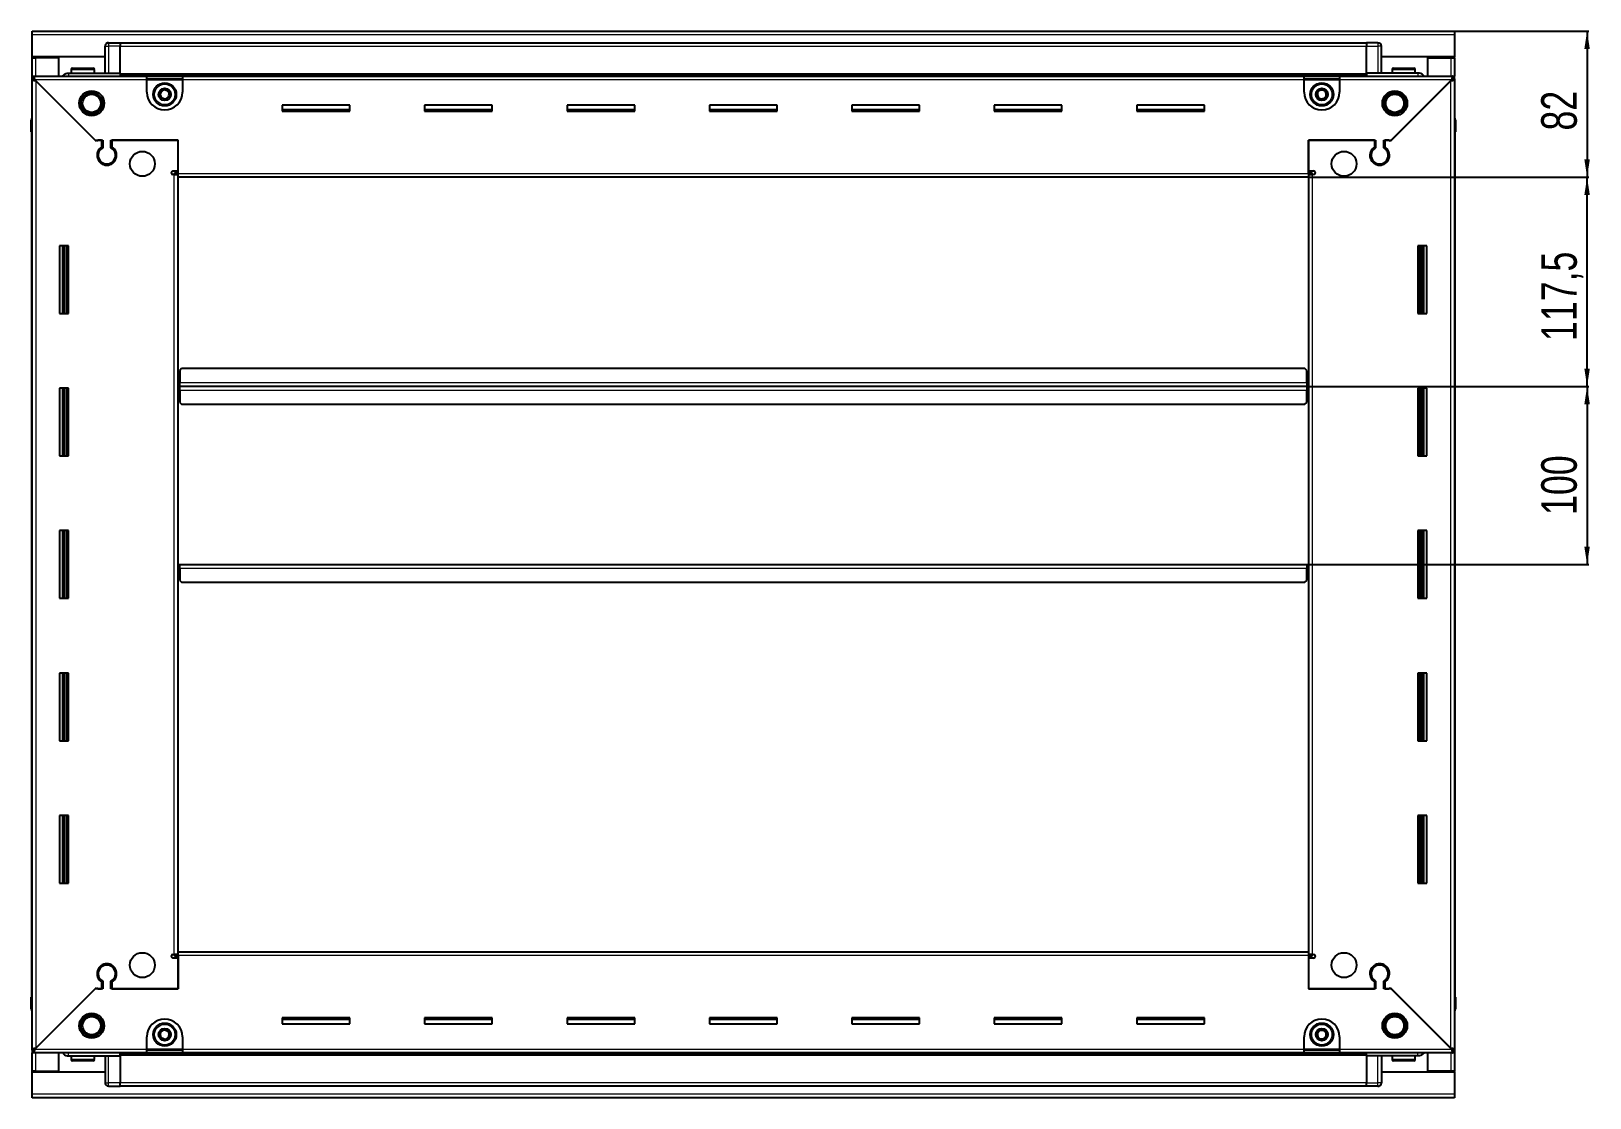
# Model space of a CAD drawing. Header units: millimetres. Extents: x 834 to 5057, y -1209 to 1920.
# Drawn here: x 4181 to 5057, y 1177 to 1776 of the extents above; entities that cross this region are included whole.
import ezdxf

# ---------------------------------------------------------------- set-up
doc = ezdxf.new("R2010")
doc.units = ezdxf.units.MM
doc.layers.add('FORMAT', color=7, linetype='Continuous')
doc.styles.add('SLDTEXTSTYLE0', font='TXT', dxfattribs={"width": 0.75})
doc.dimstyles.new('SLDDIMSTYLE0', dxfattribs={"dimtxt": 20, "dimasz": 10, "dimexe": 0, "dimexo": 0.0625, "dimgap": 5, "dimtad": 2, "dimdec": 1, "dimrnd": 1e-09, "dimzin": 12, "dimdsep": 46, "dimtxsty": 'SLDTEXTSTYLE0', "dimsah": 1, "dimcen": 0.09, "dimadec": 0, "dimazin": 3, "dimtfac": 1, "dimtofl": 0, "dimtmove": 0, "dimatfit": 3, "dimfxl": 0, "dimfrac": 2, "dimtolj": 1, "dimtzin": 12, "dimarcsym": 0})

# ---------------------------------------------------------------- blocks, each defined once
blk = doc.blocks.new('_D_5')
at = {"layer": 'FORMAT'}
for p, q in [((4980.57, 1776.26), (5056.06, 1776.26)), ((5055.06, 1776.26), (5055.06, 1694.26)), ((4898.57, 1694.26), (5056.06, 1694.26))]:
    blk.add_line(p, q, dxfattribs=at)
for points in [[(5055.06, 1776.26), (5053.52, 1766.26), (5056.6, 1766.26)], [(5055.06, 1694.26), (5056.6, 1704.26), (5053.52, 1704.26)]]:
    blk.add_solid(points, dxfattribs=at)
at = {"layer": 'FORMAT', "insert": (5029.28, 1720.48), "char_height": 20, "attachment_point": 1, "rotation": 90, "style": 'SLDTEXTSTYLE0'}
blk.add_mtext('82', dxfattribs=at)
blk = doc.blocks.new('_D_6')
at = {"layer": 'FORMAT'}
for p, q in [((4898.57, 1694.26), (5056.06, 1694.26)), ((5055.06, 1576.76), (5055.06, 1694.26)), ((4897.57, 1576.76), (5056.06, 1576.76))]:
    blk.add_line(p, q, dxfattribs=at)
for points in [[(5055.06, 1694.26), (5053.52, 1684.26), (5056.6, 1684.26)], [(5055.06, 1576.76), (5056.6, 1586.76), (5053.52, 1586.76)]]:
    blk.add_solid(points, dxfattribs=at)
at = {"layer": 'FORMAT', "insert": (5029.28, 1602.26), "char_height": 20, "attachment_point": 1, "rotation": 90, "style": 'SLDTEXTSTYLE0'}
blk.add_mtext('117,5', dxfattribs=at)
blk = doc.blocks.new('_D_7')
at = {"layer": 'FORMAT'}
for p, q in [((4897.57, 1576.76), (5056.06, 1576.76)), ((5055.06, 1576.76), (5055.06, 1476.76)), ((4897.57, 1476.76), (5056.06, 1476.76))]:
    blk.add_line(p, q, dxfattribs=at)
for points in [[(5055.06, 1576.76), (5053.52, 1566.76), (5056.6, 1566.76)], [(5055.06, 1476.76), (5056.6, 1486.76), (5053.52, 1486.76)]]:
    blk.add_solid(points, dxfattribs=at)
at = {"layer": 'FORMAT', "insert": (5029.28, 1504.59), "char_height": 20, "attachment_point": 1, "rotation": 90, "style": 'SLDTEXTSTYLE0'}
blk.add_mtext('100', dxfattribs=at)

msp = doc.modelspace()

# ---------------------------------------------------------------- linework, layer by layer
at = {"color": 7, "linetype": 'Continuous', "lineweight": 25}
for p, q in [((4181.56, 1776.26), (4980.56, 1776.26)), ((4181.56, 1774.16), (4181.56, 1776.26)), ((4181.56, 1761.76), (4181.56, 1774.16)), ((4223.24, 1769.26), (4223.24, 1769.26)), ((4224.56, 1769.76), (4231.06, 1769.76)), ((4224.56, 1769.76), (4231.06, 1769.76)), ((4231.06, 1769.76), (4231.06, 1769.76)), ((4231.06, 1769.76), (4231.06, 1769.76)), ((4231.06, 1769.76), (4231.06, 1767.76)), ((4931.06, 1769.61), (4231.06, 1769.61)), ((4931.06, 1769.76), (4931.06, 1769.76)), ((4937.56, 1769.76), (4931.06, 1769.76)), ((4937.56, 1769.76), (4931.06, 1769.76)), ((4931.06, 1769.76), (4931.06, 1767.76)), ((4980.56, 1776.26), (4980.56, 1774.16)), ((4980.56, 1774.16), (4980.56, 1761.76)), ((4222.56, 1761.76), (4181.56, 1761.76)), ((4181.56, 1761.26), (4181.56, 1761.76)), ((4181.56, 1761.26), (4183.66, 1761.26)), ((4181.56, 1751.01), (4181.56, 1761.26)), ((4183.06, 1761.26), (4183.06, 1761.76)), ((4196.56, 1761.26), (4183.66, 1761.26)), ((4196.56, 1751.01), (4196.56, 1761.26)), ((4222.56, 1752.76), (4222.56, 1767.76)), ((4231.06, 1752.76), (4231.06, 1767.76)), ((4931.06, 1752.76), (4931.06, 1767.76)), ((4939.56, 1767.76), (4939.56, 1767.76)), ((4939.56, 1752.76), (4939.56, 1767.76)), ((4980.56, 1761.76), (4939.56, 1761.76)), ((4965.56, 1751.01), (4965.56, 1761.26)), ((4965.56, 1761.26), (4978.46, 1761.26)), ((4978.46, 1761.26), (4980.56, 1761.26)), ((4979.06, 1761.26), (4979.06, 1761.76)), ((4980.56, 1761.26), (4980.56, 1761.76)), ((4980.56, 1761.26), (4980.56, 1751.01)), ((4202.06, 1752.76), (4231.06, 1752.76)), ((4203.56, 1754.66), (4203.56, 1752.76)), ((4204.36, 1755.46), (4215.76, 1755.46)), ((4216.56, 1752.76), (4216.56, 1754.66)), ((4231.06, 1752.76), (4231.06, 1752.26)), ((4231.06, 1751.61), (4931.06, 1751.61)), ((4931.06, 1752.76), (4931.06, 1752.26)), ((4960.06, 1752.76), (4931.06, 1752.76)), ((4945.56, 1754.66), (4945.56, 1752.76)), ((4946.36, 1755.46), (4957.76, 1755.46)), ((4958.56, 1752.76), (4958.56, 1754.66)), ((4181.56, 1749.51), (4181.56, 1751.01)), ((4181.56, 1751.01), (4182.56, 1751.01)), ((4181.56, 1749.01), (4181.56, 1749.51)), ((4181.56, 1749.51), (4182.56, 1749.51)), ((4181.56, 1204.51), (4181.56, 1749.01)), ((4183.06, 1749.01), (4181.56, 1749.01)), ((4182.56, 1751.01), (4246.06, 1751.01)), ((4182.56, 1749.51), (4182.56, 1751.01)), ((4183.16, 1748.91), (4217.06, 1715.01)), ((4217.76, 1714.31), (4183.66, 1748.41)), ((4246.06, 1748.91), (4246.06, 1751.01)), ((4246.06, 1751.01), (4266.06, 1751.01)), ((4246.06, 1749.51), (4266.06, 1749.51)), ((4246.06, 1742.01), (4246.06, 1748.91)), ((4266.06, 1751.01), (4896.06, 1751.01)), ((4266.06, 1751.01), (4266.06, 1748.91)), ((4266.06, 1748.91), (4266.06, 1742.01)), ((4896.06, 1748.91), (4896.06, 1751.01)), ((4896.06, 1751.01), (4916.06, 1751.01)), ((4896.06, 1749.51), (4916.06, 1749.51)), ((4896.06, 1742.01), (4896.06, 1748.91)), ((4916.06, 1751.01), (4979.56, 1751.01)), ((4916.06, 1751.01), (4916.06, 1748.91)), ((4916.06, 1748.91), (4916.06, 1742.01)), ((4978.46, 1748.41), (4944.36, 1714.31)), ((4945.06, 1715.01), (4978.96, 1748.91)), ((4979.06, 1749.01), (4980.56, 1749.01)), ((4979.56, 1749.51), (4979.56, 1751.01)), ((4979.56, 1751.01), (4980.56, 1751.01)), ((4979.56, 1749.51), (4980.56, 1749.51)), ((4980.56, 1749.51), (4980.56, 1751.01)), ((4980.56, 1749.51), (4980.56, 1749.01)), ((4980.56, 1749.01), (4980.56, 1204.51)), ((4360.06, 1734.76), (4322.06, 1734.76)), ((4322.06, 1734.76), (4322.06, 1731.26)), ((4360.06, 1731.26), (4360.06, 1734.76)), ((4440.06, 1734.76), (4402.06, 1734.76)), ((4402.06, 1734.76), (4402.06, 1731.26)), ((4440.06, 1731.26), (4440.06, 1734.76)), ((4520.06, 1734.76), (4482.06, 1734.76)), ((4482.06, 1734.76), (4482.06, 1731.26)), ((4520.06, 1731.26), (4520.06, 1734.76)), ((4600.06, 1734.76), (4562.06, 1734.76)), ((4562.06, 1734.76), (4562.06, 1731.26)), ((4600.06, 1731.26), (4600.06, 1734.76)), ((4680.06, 1734.76), (4642.06, 1734.76)), ((4642.06, 1734.76), (4642.06, 1731.26)), ((4680.06, 1731.26), (4680.06, 1734.76)), ((4760.06, 1734.76), (4722.06, 1734.76)), ((4722.06, 1734.76), (4722.06, 1731.26)), ((4760.06, 1731.26), (4760.06, 1734.76)), ((4840.06, 1734.76), (4802.06, 1734.76)), ((4802.06, 1734.76), (4802.06, 1731.26)), ((4840.06, 1731.26), (4840.06, 1734.76)), ((4181.06, 1726.26), (4181.06, 1719.76)), ((4181.06, 1719.76), (4181.06, 1726.26)), ((4360.06, 1732.01), (4322.06, 1732.01)), ((4322.06, 1731.26), (4360.06, 1731.26)), ((4440.06, 1732.01), (4402.06, 1732.01)), ((4402.06, 1731.26), (4440.06, 1731.26)), ((4520.06, 1732.01), (4482.06, 1732.01)), ((4482.06, 1731.26), (4520.06, 1731.26)), ((4600.06, 1732.01), (4562.06, 1732.01)), ((4562.06, 1731.26), (4600.06, 1731.26)), ((4680.06, 1732.01), (4642.06, 1732.01)), ((4642.06, 1731.26), (4680.06, 1731.26)), ((4760.06, 1732.01), (4722.06, 1732.01)), ((4722.06, 1731.26), (4760.06, 1731.26)), ((4840.06, 1732.01), (4802.06, 1732.01)), ((4802.06, 1731.26), (4840.06, 1731.26)), ((4980.56, 1727.58), (4980.56, 1727.58)), ((4981.06, 1726.26), (4981.06, 1719.76)), ((4981.06, 1719.76), (4981.06, 1726.26)), ((4181.06, 1719.76), (4181.06, 1719.76)), ((4181.56, 1719.76), (4181.06, 1719.76)), ((4181.21, 1719.76), (4181.21, 1233.76)), ((4980.56, 1719.76), (4981.06, 1719.76)), ((4980.91, 1233.76), (4980.91, 1719.76)), ((4981.06, 1719.76), (4981.06, 1719.76)), ((4981.06, 1719.76), (4981.06, 1719.76)), ((4217.06, 1715.01), (4221.26, 1715.01)), ((4218.46, 1715.01), (4217.76, 1714.31)), ((4220.56, 1715.01), (4218.46, 1715.01)), ((4220.56, 1715.01), (4220.56, 1711.12)), ((4221.26, 1715.01), (4221.26, 1710.72)), ((4225.86, 1715.01), (4263.56, 1715.01)), ((4225.86, 1710.72), (4225.86, 1715.01)), ((4226.56, 1711.12), (4226.56, 1715.01)), ((4263.56, 1715.01), (4226.56, 1715.01)), ((4263.56, 1696.36), (4263.56, 1715.01)), ((4263.56, 1697.76), (4263.56, 1715.01)), ((4898.56, 1715.01), (4936.26, 1715.01)), ((4898.56, 1696.36), (4898.56, 1715.01)), ((4898.56, 1715.01), (4898.56, 1697.76)), ((4935.56, 1715.01), (4898.56, 1715.01)), ((4935.56, 1715.01), (4935.56, 1711.12)), ((4936.26, 1715.01), (4936.26, 1710.72)), ((4940.86, 1715.01), (4945.06, 1715.01)), ((4940.86, 1710.72), (4940.86, 1715.01)), ((4943.66, 1715.01), (4941.56, 1715.01)), ((4941.56, 1711.12), (4941.56, 1715.01)), ((4944.36, 1714.31), (4943.66, 1715.01)), ((4221.56, 1702.14), (4221.56, 1701.38)), ((4940.56, 1702.14), (4940.56, 1701.38)), ((4260.71, 1697.76), (4263.56, 1697.76)), ((4261.46, 1695.76), (4260.71, 1695.76)), ((4261.46, 1695.76), (4263.56, 1695.76)), ((4263.56, 1696.76), (4261.56, 1696.76)), ((4261.56, 1696.76), (4261.56, 1695.76)), ((4263.56, 1694.26), (4263.56, 1696.36)), ((4898.56, 1694.26), (4263.56, 1694.26)), ((4263.56, 1259.26), (4263.56, 1694.26)), ((4898.56, 1697.76), (4901.41, 1697.76)), ((4900.56, 1696.76), (4898.56, 1696.76)), ((4898.56, 1696.36), (4898.56, 1694.26)), ((4898.56, 1695.76), (4900.66, 1695.76)), ((4898.56, 1694.26), (4898.56, 1259.26)), ((4900.56, 1695.76), (4900.56, 1696.76)), ((4901.41, 1695.76), (4900.66, 1695.76)), ((4202.06, 1655.76), (4197.06, 1655.76)), ((4197.06, 1655.76), (4197.06, 1617.76)), ((4199.21, 1617.76), (4199.21, 1655.76)), ((4201, 1617.76), (4201, 1655.76)), ((4201.04, 1617.76), (4201.04, 1655.76)), ((4202.06, 1617.76), (4202.06, 1655.76)), ((4960.06, 1655.76), (4960.06, 1617.76)), ((4965.06, 1655.76), (4960.06, 1655.76)), ((4961.08, 1655.76), (4961.08, 1617.76)), ((4961.12, 1655.76), (4961.12, 1617.76)), ((4962.91, 1655.76), (4962.91, 1617.76)), ((4965.06, 1617.76), (4965.06, 1655.76)), ((4197.06, 1617.76), (4202.06, 1617.76)), ((4960.06, 1617.76), (4965.06, 1617.76)), ((4265.56, 1586.76), (4264.56, 1585.76)), ((4264.56, 1585.76), (4264.56, 1578.86)), ((4896.56, 1586.76), (4265.56, 1586.76)), ((4897.56, 1585.76), (4896.56, 1586.76)), ((4897.56, 1578.86), (4897.56, 1585.76)), ((4264.31, 1576.76), (4263.56, 1576.76)), ((4264.56, 1579.61), (4264.31, 1579.61)), ((4264.31, 1579.61), (4264.31, 1576.76)), ((4264.31, 1576.76), (4264.31, 1573.91)), ((4264.56, 1576.76), (4264.56, 1578.86)), ((4897.56, 1576.76), (4264.56, 1576.76)), ((4264.56, 1574.66), (4264.56, 1576.76)), ((4897.81, 1579.61), (4897.56, 1579.61)), ((4897.56, 1578.86), (4897.56, 1576.76)), ((4897.56, 1576.76), (4897.56, 1574.66)), ((4897.81, 1576.76), (4897.81, 1579.61)), ((4898.56, 1576.76), (4897.81, 1576.76)), ((4897.81, 1573.91), (4897.81, 1576.76)), ((4202.06, 1575.76), (4197.06, 1575.76)), ((4197.06, 1575.76), (4197.06, 1537.76)), ((4199.21, 1537.76), (4199.21, 1575.76)), ((4201, 1537.76), (4201, 1575.76)), ((4201.04, 1537.76), (4201.04, 1575.76)), ((4202.06, 1537.76), (4202.06, 1575.76)), ((4264.31, 1573.91), (4264.56, 1573.91)), ((4264.56, 1574.66), (4264.56, 1567.76)), ((4264.56, 1567.76), (4265.56, 1566.76)), ((4896.56, 1566.76), (4897.56, 1567.76)), ((4897.56, 1567.76), (4897.56, 1574.66)), ((4897.56, 1573.91), (4897.81, 1573.91)), ((4960.06, 1575.76), (4960.06, 1537.76)), ((4965.06, 1575.76), (4960.06, 1575.76)), ((4961.08, 1575.76), (4961.08, 1537.76)), ((4961.12, 1575.76), (4961.12, 1537.76)), ((4962.91, 1575.76), (4962.91, 1537.76)), ((4965.06, 1537.76), (4965.06, 1575.76)), ((4265.56, 1566.76), (4896.56, 1566.76)), ((4197.06, 1537.76), (4202.06, 1537.76)), ((4960.06, 1537.76), (4965.06, 1537.76)), ((4202.06, 1495.76), (4197.06, 1495.76)), ((4197.06, 1495.76), (4197.06, 1457.76)), ((4199.21, 1457.76), (4199.21, 1495.76)), ((4201, 1457.76), (4201, 1495.76)), ((4201.04, 1457.76), (4201.04, 1495.76)), ((4202.06, 1457.76), (4202.06, 1495.76)), ((4960.06, 1495.76), (4960.06, 1457.76)), ((4965.06, 1495.76), (4960.06, 1495.76)), ((4961.08, 1495.76), (4961.08, 1457.76)), ((4961.12, 1495.76), (4961.12, 1457.76)), ((4962.91, 1495.76), (4962.91, 1457.76)), ((4965.06, 1457.76), (4965.06, 1495.76)), ((4263.56, 1476.76), (4264.31, 1476.76)), ((4264.31, 1476.76), (4264.31, 1473.91)), ((4264.31, 1473.91), (4264.56, 1473.91)), ((4264.56, 1474.66), (4264.56, 1476.76)), ((4264.56, 1476.76), (4897.56, 1476.76)), ((4264.56, 1474.66), (4264.56, 1467.76)), ((4897.56, 1476.76), (4897.56, 1474.66)), ((4897.56, 1467.76), (4897.56, 1474.66)), ((4897.56, 1473.91), (4897.81, 1473.91)), ((4897.81, 1473.91), (4897.81, 1476.76)), ((4897.81, 1476.76), (4898.56, 1476.76)), ((4264.56, 1467.76), (4265.56, 1466.76)), ((4265.56, 1466.76), (4896.56, 1466.76)), ((4896.56, 1466.76), (4897.56, 1467.76)), ((4197.06, 1457.76), (4202.06, 1457.76)), ((4960.06, 1457.76), (4965.06, 1457.76)), ((4202.06, 1415.76), (4197.06, 1415.76)), ((4197.06, 1415.76), (4197.06, 1377.76)), ((4199.21, 1377.76), (4199.21, 1415.76)), ((4201, 1377.76), (4201, 1415.76)), ((4201.04, 1377.76), (4201.04, 1415.76)), ((4202.06, 1377.76), (4202.06, 1415.76)), ((4960.06, 1415.76), (4960.06, 1377.76)), ((4965.06, 1415.76), (4960.06, 1415.76)), ((4961.08, 1415.76), (4961.08, 1377.76)), ((4961.12, 1415.76), (4961.12, 1377.76)), ((4962.91, 1415.76), (4962.91, 1377.76)), ((4965.06, 1377.76), (4965.06, 1415.76)), ((4197.06, 1377.76), (4202.06, 1377.76)), ((4960.06, 1377.76), (4965.06, 1377.76)), ((4202.06, 1335.76), (4197.06, 1335.76)), ((4197.06, 1335.76), (4197.06, 1297.76)), ((4199.21, 1297.76), (4199.21, 1335.76)), ((4201, 1297.76), (4201, 1335.76)), ((4201.04, 1297.76), (4201.04, 1335.76)), ((4202.06, 1297.76), (4202.06, 1335.76)), ((4960.06, 1335.76), (4960.06, 1297.76)), ((4965.06, 1335.76), (4960.06, 1335.76)), ((4961.08, 1335.76), (4961.08, 1297.76)), ((4961.12, 1335.76), (4961.12, 1297.76)), ((4962.91, 1335.76), (4962.91, 1297.76)), ((4965.06, 1297.76), (4965.06, 1335.76)), ((4197.06, 1297.76), (4202.06, 1297.76)), ((4960.06, 1297.76), (4965.06, 1297.76)), ((4221.56, 1252.13), (4221.56, 1251.37)), ((4260.71, 1257.76), (4261.46, 1257.76)), ((4263.56, 1255.76), (4260.71, 1255.76)), ((4263.56, 1257.76), (4261.46, 1257.76)), ((4261.56, 1257.76), (4261.56, 1256.76)), ((4261.56, 1256.76), (4263.56, 1256.76)), ((4263.56, 1259.26), (4898.56, 1259.26)), ((4263.56, 1257.16), (4263.56, 1259.26)), ((4263.56, 1257.16), (4263.56, 1238.51)), ((4263.56, 1238.51), (4263.56, 1255.76)), ((4898.56, 1259.26), (4898.56, 1257.16)), ((4900.66, 1257.76), (4898.56, 1257.76)), ((4898.56, 1257.16), (4898.56, 1238.51)), ((4898.56, 1256.76), (4900.56, 1256.76)), ((4898.56, 1255.76), (4898.56, 1238.51)), ((4901.41, 1255.76), (4898.56, 1255.76)), ((4900.56, 1256.76), (4900.56, 1257.76)), ((4900.66, 1257.76), (4901.41, 1257.76)), ((4940.56, 1252.13), (4940.56, 1251.37)), ((4217.06, 1238.51), (4183.16, 1204.61)), ((4183.66, 1205.11), (4217.76, 1239.21)), ((4221.26, 1238.51), (4217.06, 1238.51)), ((4217.76, 1239.21), (4218.46, 1238.51)), ((4218.46, 1238.51), (4220.56, 1238.51)), ((4220.56, 1242.4), (4220.56, 1238.51)), ((4221.26, 1242.79), (4221.26, 1238.51)), ((4225.86, 1238.51), (4225.86, 1242.79)), ((4263.56, 1238.51), (4225.86, 1238.51)), ((4226.56, 1238.51), (4226.56, 1242.4)), ((4226.56, 1238.51), (4263.56, 1238.51)), ((4936.26, 1238.51), (4898.56, 1238.51)), ((4898.56, 1238.51), (4935.56, 1238.51)), ((4935.56, 1242.4), (4935.56, 1238.51)), ((4936.26, 1242.79), (4936.26, 1238.51)), ((4940.86, 1238.51), (4940.86, 1242.79)), ((4945.06, 1238.51), (4940.86, 1238.51)), ((4941.56, 1238.51), (4941.56, 1242.4)), ((4941.56, 1238.51), (4943.66, 1238.51)), ((4943.66, 1238.51), (4944.36, 1239.21)), ((4944.36, 1239.21), (4978.46, 1205.11)), ((4978.96, 1204.61), (4945.06, 1238.51)), ((4181.06, 1233.76), (4181.06, 1233.76)), ((4181.06, 1227.26), (4181.06, 1233.76)), ((4181.06, 1233.76), (4181.06, 1233.76)), ((4181.06, 1233.76), (4181.06, 1227.26)), ((4181.56, 1233.76), (4181.06, 1233.76)), ((4181.56, 1225.93), (4181.56, 1225.93)), ((4980.56, 1233.76), (4981.06, 1233.76)), ((4981.06, 1233.76), (4981.06, 1233.76)), ((4981.06, 1227.26), (4981.06, 1233.76)), ((4981.06, 1233.76), (4981.06, 1227.26)), ((4360.06, 1222.26), (4322.06, 1222.26)), ((4322.06, 1222.26), (4322.06, 1218.76)), ((4322.06, 1221.51), (4360.06, 1221.51)), ((4322.06, 1218.76), (4360.06, 1218.76)), ((4360.06, 1218.76), (4360.06, 1222.26)), ((4440.06, 1222.26), (4402.06, 1222.26)), ((4402.06, 1222.26), (4402.06, 1218.76)), ((4402.06, 1221.51), (4440.06, 1221.51)), ((4402.06, 1218.76), (4440.06, 1218.76)), ((4440.06, 1218.76), (4440.06, 1222.26)), ((4520.06, 1222.26), (4482.06, 1222.26)), ((4482.06, 1222.26), (4482.06, 1218.76)), ((4482.06, 1221.51), (4520.06, 1221.51)), ((4482.06, 1218.76), (4520.06, 1218.76)), ((4520.06, 1218.76), (4520.06, 1222.26)), ((4600.06, 1222.26), (4562.06, 1222.26)), ((4562.06, 1222.26), (4562.06, 1218.76)), ((4562.06, 1221.51), (4600.06, 1221.51)), ((4562.06, 1218.76), (4600.06, 1218.76)), ((4600.06, 1218.76), (4600.06, 1222.26)), ((4680.06, 1222.26), (4642.06, 1222.26)), ((4642.06, 1222.26), (4642.06, 1218.76)), ((4642.06, 1221.51), (4680.06, 1221.51)), ((4642.06, 1218.76), (4680.06, 1218.76)), ((4680.06, 1218.76), (4680.06, 1222.26)), ((4760.06, 1222.26), (4722.06, 1222.26)), ((4722.06, 1222.26), (4722.06, 1218.76)), ((4722.06, 1221.51), (4760.06, 1221.51)), ((4722.06, 1218.76), (4760.06, 1218.76)), ((4760.06, 1218.76), (4760.06, 1222.26)), ((4840.06, 1222.26), (4802.06, 1222.26)), ((4802.06, 1222.26), (4802.06, 1218.76)), ((4802.06, 1221.51), (4840.06, 1221.51)), ((4802.06, 1218.76), (4840.06, 1218.76)), ((4840.06, 1218.76), (4840.06, 1222.26)), ((4246.06, 1204.61), (4246.06, 1211.51)), ((4266.06, 1211.51), (4266.06, 1204.61)), ((4896.06, 1204.61), (4896.06, 1211.51)), ((4916.06, 1211.51), (4916.06, 1204.61)), ((4181.56, 1204.01), (4181.56, 1204.51)), ((4183.06, 1204.51), (4181.56, 1204.51)), ((4181.56, 1204.01), (4181.56, 1202.51)), ((4182.56, 1204.01), (4181.56, 1204.01)), ((4181.56, 1192.26), (4181.56, 1202.51)), ((4182.56, 1202.51), (4181.56, 1202.51)), ((4182.56, 1204.01), (4182.56, 1202.51)), ((4246.06, 1202.51), (4182.56, 1202.51)), ((4196.56, 1192.26), (4196.56, 1202.51)), ((4202.06, 1200.76), (4231.06, 1200.76)), ((4203.56, 1200.76), (4203.56, 1198.86)), ((4216.56, 1198.86), (4216.56, 1200.76)), ((4222.56, 1200.76), (4222.56, 1185.76)), ((4931.06, 1201.91), (4231.06, 1201.91)), ((4231.06, 1200.76), (4231.06, 1201.26)), ((4231.06, 1200.76), (4231.06, 1185.76)), ((4246.06, 1202.51), (4246.06, 1204.61)), ((4266.06, 1204.01), (4246.06, 1204.01)), ((4266.06, 1202.51), (4246.06, 1202.51)), ((4266.06, 1204.61), (4266.06, 1202.51)), ((4896.06, 1202.51), (4266.06, 1202.51)), ((4896.06, 1202.51), (4896.06, 1204.61)), ((4916.06, 1204.01), (4896.06, 1204.01)), ((4916.06, 1202.51), (4896.06, 1202.51)), ((4916.06, 1204.61), (4916.06, 1202.51)), ((4979.56, 1202.51), (4916.06, 1202.51)), ((4931.06, 1200.76), (4931.06, 1201.26)), ((4960.06, 1200.76), (4931.06, 1200.76)), ((4931.06, 1200.76), (4931.06, 1185.76)), ((4939.56, 1200.76), (4939.56, 1185.76)), ((4945.56, 1200.76), (4945.56, 1198.86)), ((4958.56, 1198.86), (4958.56, 1200.76)), ((4965.56, 1192.26), (4965.56, 1202.51)), ((4979.06, 1204.51), (4980.56, 1204.51)), ((4979.56, 1204.01), (4979.56, 1202.51)), ((4980.56, 1204.01), (4979.56, 1204.01)), ((4980.56, 1202.51), (4979.56, 1202.51)), ((4980.56, 1204.51), (4980.56, 1204.01)), ((4980.56, 1204.01), (4980.56, 1202.51)), ((4980.56, 1202.51), (4980.56, 1192.26)), ((4183.66, 1192.26), (4181.56, 1192.26)), ((4181.56, 1191.76), (4181.56, 1192.26)), ((4181.56, 1191.76), (4222.56, 1191.76)), ((4181.56, 1179.36), (4181.56, 1191.76)), ((4183.06, 1191.76), (4183.06, 1192.26)), ((4183.66, 1192.26), (4196.56, 1192.26)), ((4208.13, 1198.06), (4204.36, 1198.06)), ((4215.76, 1198.06), (4208.13, 1198.06)), ((4939.56, 1191.76), (4980.56, 1191.76)), ((4953.35, 1198.06), (4946.36, 1198.06)), ((4957.76, 1198.06), (4953.35, 1198.06)), ((4978.46, 1192.26), (4965.56, 1192.26)), ((4980.56, 1192.26), (4978.46, 1192.26)), ((4979.06, 1191.76), (4979.06, 1192.26)), ((4980.56, 1191.76), (4980.56, 1192.26)), ((4980.56, 1191.76), (4980.56, 1179.36)), ((4222.56, 1185.76), (4222.56, 1185.76)), ((4224.56, 1183.76), (4231.06, 1183.76)), ((4224.56, 1183.76), (4231.06, 1183.76)), ((4231.06, 1183.76), (4231.06, 1185.76)), ((4231.06, 1183.91), (4931.06, 1183.91)), ((4231.06, 1183.76), (4231.06, 1183.76)), ((4931.06, 1183.76), (4931.06, 1185.76)), ((4931.06, 1183.76), (4931.06, 1183.76)), ((4937.56, 1183.76), (4931.06, 1183.76)), ((4931.06, 1183.76), (4931.06, 1183.76)), ((4937.56, 1183.76), (4931.06, 1183.76)), ((4938.88, 1184.26), (4938.88, 1184.26)), ((4181.56, 1177.26), (4181.56, 1179.36)), ((4980.56, 1177.26), (4181.56, 1177.26)), ((4980.56, 1179.36), (4980.56, 1177.26))]:
    msp.add_line(p, q, dxfattribs=at)
at = {"color": 8, "linetype": 'Continuous', "lineweight": 18}
for p, q in [((4980.56, 1774.16), (4181.56, 1774.16)), ((4224.56, 1769.76), (4224.56, 1767.76)), ((4937.56, 1769.76), (4937.56, 1767.76)), ((4183.66, 1761.26), (4183.66, 1761.76)), ((4183.66, 1751.01), (4183.66, 1761.26)), ((4222.56, 1767.76), (4224.56, 1767.76)), ((4224.56, 1767.76), (4224.56, 1752.76)), ((4231.06, 1767.76), (4224.56, 1767.76)), ((4931.06, 1767.61), (4231.06, 1767.61)), ((4931.06, 1767.76), (4937.56, 1767.76)), ((4937.56, 1767.76), (4937.56, 1752.76)), ((4939.56, 1767.76), (4937.56, 1767.76)), ((4978.46, 1761.76), (4978.46, 1761.26)), ((4978.46, 1761.26), (4978.46, 1751.01)), ((4203.56, 1754.66), (4216.56, 1754.66)), ((4931.06, 1752.26), (4231.06, 1752.26)), ((4945.56, 1754.66), (4958.56, 1754.66)), ((4246.06, 1748.91), (4183.16, 1748.91)), ((4183.66, 1748.41), (4183.66, 1205.11)), ((4931.06, 1751.02), (4231.06, 1751.02)), ((4246.06, 1748.91), (4266.06, 1748.91)), ((4896.06, 1748.91), (4266.06, 1748.91)), ((4896.06, 1748.91), (4916.06, 1748.91)), ((4978.96, 1748.91), (4916.06, 1748.91)), ((4978.46, 1205.11), (4978.46, 1748.41)), ((4181.56, 1726.26), (4181.06, 1726.26)), ((4980.56, 1726.26), (4981.06, 1726.26)), ((4261.46, 1257.76), (4261.46, 1695.76)), ((4263.56, 1696.36), (4898.56, 1696.36)), ((4900.66, 1695.76), (4900.66, 1257.76)), ((4198.56, 1655.76), (4198.56, 1617.76)), ((4199.8, 1655.76), (4199.8, 1617.76)), ((4962.32, 1617.76), (4962.32, 1655.76)), ((4963.56, 1617.76), (4963.56, 1655.76)), ((4897.56, 1578.86), (4264.56, 1578.86)), ((4198.56, 1575.76), (4198.56, 1537.76)), ((4199.8, 1575.76), (4199.8, 1537.76)), ((4264.56, 1574.66), (4897.56, 1574.66)), ((4962.32, 1537.76), (4962.32, 1575.76)), ((4963.56, 1537.76), (4963.56, 1575.76)), ((4198.56, 1495.76), (4198.56, 1457.76)), ((4199.8, 1495.76), (4199.8, 1457.76)), ((4962.32, 1457.76), (4962.32, 1495.76)), ((4963.56, 1457.76), (4963.56, 1495.76)), ((4264.56, 1474.66), (4897.56, 1474.66)), ((4198.56, 1415.76), (4198.56, 1377.76)), ((4199.8, 1415.76), (4199.8, 1377.76)), ((4962.32, 1377.76), (4962.32, 1415.76)), ((4963.56, 1377.76), (4963.56, 1415.76)), ((4198.56, 1335.76), (4198.56, 1297.76)), ((4199.8, 1335.76), (4199.8, 1297.76)), ((4962.32, 1297.76), (4962.32, 1335.76)), ((4963.56, 1297.76), (4963.56, 1335.76)), ((4898.56, 1257.16), (4263.56, 1257.16)), ((4181.56, 1227.26), (4181.06, 1227.26)), ((4980.56, 1227.26), (4981.06, 1227.26)), ((4183.16, 1204.61), (4246.06, 1204.61)), ((4183.66, 1192.26), (4183.66, 1202.51)), ((4224.56, 1185.76), (4224.56, 1200.76)), ((4231.06, 1202.49), (4931.06, 1202.49)), ((4231.06, 1201.26), (4931.06, 1201.26)), ((4266.06, 1204.61), (4246.06, 1204.61)), ((4266.06, 1204.61), (4896.06, 1204.61)), ((4916.06, 1204.61), (4896.06, 1204.61)), ((4916.06, 1204.61), (4978.96, 1204.61)), ((4937.56, 1185.76), (4937.56, 1200.76)), ((4978.46, 1202.51), (4978.46, 1192.26)), ((4183.66, 1191.76), (4183.66, 1192.26)), ((4207.86, 1198.86), (4203.56, 1198.86)), ((4216.56, 1198.86), (4207.86, 1198.86)), ((4953.53, 1198.86), (4945.56, 1198.86)), ((4958.56, 1198.86), (4953.53, 1198.86)), ((4978.46, 1192.26), (4978.46, 1191.76)), ((4222.56, 1185.76), (4224.56, 1185.76)), ((4231.06, 1185.76), (4224.56, 1185.76)), ((4224.56, 1183.76), (4224.56, 1185.76)), ((4231.06, 1185.91), (4931.06, 1185.91)), ((4931.06, 1185.76), (4937.56, 1185.76)), ((4939.56, 1185.76), (4937.56, 1185.76)), ((4937.56, 1183.76), (4937.56, 1185.76)), ((4980.56, 1179.36), (4181.56, 1179.36))]:
    msp.add_line(p, q, dxfattribs=at)
at = {"color": 7, "linetype": 'Continuous', "lineweight": 25}
for centre, radius in [((4215.06, 1735.76), 7), ((4256.06, 1740.76), 6.5), ((4256.06, 1740.76), 3.46), ((4906.06, 1740.76), 6.5), ((4906.06, 1740.76), 3.46), ((4947.06, 1735.76), 7), ((4215.06, 1735.76), 6.03), ((4215.06, 1735.76), 5.1), ((4947.06, 1735.76), 6.02), ((4947.06, 1735.76), 5.1), ((4243.56, 1701.76), 7), ((4918.56, 1701.76), 7), ((4243.56, 1251.76), 7), ((4918.56, 1251.76), 7), ((4215.06, 1217.76), 7), ((4215.06, 1217.76), 6.02), ((4215.06, 1217.76), 5.1), ((4256.06, 1212.76), 6.5), ((4906.06, 1212.76), 6.5), ((4947.06, 1217.76), 7), ((4947.06, 1217.76), 6.03), ((4947.06, 1217.76), 5.1), ((4256.06, 1212.76), 3.46), ((4906.06, 1212.76), 3.46)]:
    msp.add_circle(centre, radius, dxfattribs=at)
at = {"color": 8, "linetype": 'Continuous', "lineweight": 18}
for centre in [(4256.06, 1740.76), (4906.06, 1740.76), (4256.06, 1212.76), (4906.06, 1212.76)]:
    msp.add_circle(centre, 5.7, dxfattribs=at)
at = {"color": 7, "linetype": 'Continuous', "lineweight": 25}
for centre, radius, start, end in [((4224.56, 1767.76), 2, 90, 180), ((4224.56, 1767.76), 2, 90, 131.40962), ((4937.56, 1767.76), 2, 0, 90), ((4937.56, 1767.76), 2, 0, 90), ((4204.36, 1754.66), 0.8, 90, 180), ((4215.76, 1754.66), 0.8, 0, 90), ((4222.36, 1752.96), 0.2, 270, 0), ((4939.76, 1752.96), 0.2, 180, 270), ((4946.36, 1754.66), 0.8, 90, 180), ((4957.76, 1754.66), 0.8, 0, 90), ((4256.06, 1740.76), 2.5, 134.01559, 194.01559), ((4256.06, 1740.76), 2.5, 74.01559, 134.01559), ((4256.06, 1740.76), 2.5, 14.01559, 74.01559), ((4906.06, 1740.76), 2.5, 100.11158, 160.11158), ((4906.06, 1740.76), 2.5, 40.11158, 100.11158), ((4906.06, 1740.76), 2.5, 340.11158, 40.11158), ((4256.06, 1742.01), 10, 180, 270), ((4256.06, 1740.76), 2.5, 194.01559, 254.01559), ((4256.06, 1740.76), 2.5, 254.01559, 314.01559), ((4256.06, 1742.01), 10, 270, 0), ((4256.06, 1740.76), 2.5, 314.01559, 14.01559), ((4906.06, 1742.01), 10, 180, 270), ((4906.06, 1740.76), 2.5, 160.11158, 220.11158), ((4906.06, 1740.76), 2.5, 220.11158, 280.11158), ((4906.06, 1742.01), 10, 270, 0), ((4906.06, 1740.76), 2.5, 280.11158, 340.11158), ((4183.06, 1726.26), 2, 138.59038, 180), ((4979.06, 1726.26), 2, 0, 41.39416), ((4223.56, 1706.51), 5.5, 123.05573, 56.94427), ((4223.56, 1706.51), 4.8, 118.63099, 61.36901), ((4938.56, 1706.51), 5.5, 123.05573, 56.94427), ((4938.56, 1706.51), 4.8, 118.63099, 61.36901), ((4260.71, 1696.76), 1, 90, 270), ((4901.41, 1696.76), 1, 270, 90), ((4223.56, 1247.01), 5.5, 303.05573, 236.94427), ((4260.71, 1256.76), 1, 90, 270), ((4901.41, 1256.76), 1, 270, 90), ((4938.56, 1247.01), 5.5, 303.05573, 236.94427), ((4223.56, 1247.01), 4.8, 298.63099, 241.36901), ((4938.56, 1247.01), 4.8, 298.63099, 241.36901), ((4183.06, 1227.26), 2, 180, 221.39416), ((4979.06, 1227.26), 2, 318.57492, 360), ((4979.06, 1227.26), 2, 318.59038, 0), ((4256.06, 1211.51), 10, 90, 180), ((4256.06, 1211.51), 10, 0, 90), ((4906.06, 1211.51), 10, 90, 180), ((4906.06, 1211.51), 10, 0, 90), ((4256.06, 1212.76), 2.5, 127.47401, 187.47401), ((4256.06, 1212.76), 2.5, 187.47401, 247.47401), ((4256.06, 1212.76), 2.5, 67.47401, 127.47401), ((4256.06, 1212.76), 2.5, 247.47401, 307.47401), ((4256.06, 1212.76), 2.5, 7.47401, 67.47401), ((4256.06, 1212.76), 2.5, 307.47401, 7.47401), ((4906.06, 1212.76), 2.5, 147.04236, 207.04236), ((4906.06, 1212.76), 2.5, 207.04236, 267.04236), ((4906.06, 1212.76), 2.5, 87.04236, 147.04236), ((4906.06, 1212.76), 2.5, 267.04236, 327.04236), ((4906.06, 1212.76), 2.5, 27.04236, 87.04236), ((4906.06, 1212.76), 2.5, 327.04236, 27.04236), ((4222.36, 1200.56), 0.2, 0, 90), ((4939.76, 1200.56), 0.2, 90, 180), ((4204.36, 1198.86), 0.8, 180, 270), ((4215.76, 1198.86), 0.8, 270, 360), ((4946.36, 1198.86), 0.8, 180, 270), ((4957.76, 1198.86), 0.8, 270, 0), ((4224.56, 1185.76), 2, 180, 270), ((4224.56, 1185.76), 2, 180, 270), ((4937.56, 1185.76), 2, 270, 0), ((4937.56, 1185.76), 2, 270, 311.40962), ((4937.56, 1185.76), 2, 311.40962, 360)]:
    msp.add_arc(centre, radius, start, end, dxfattribs=at)
for points, knots in [([(4198.85, 1751.01), (4198.96, 1751.21), (4199.35, 1751.86), (4200.51, 1752.57), (4201.54, 1752.69), (4202.06, 1752.76)], [0, 0, 0, 0, 0.18225, 0.591125, 1, 1, 1, 1]), ([(4231.06, 1752.76), (4231.06, 1752.72), (4231.06, 1752.64), (4231.06, 1752.03), (4231.06, 1751.45), (4231.06, 1751.05), (4231.06, 1751.02)], [0, 0, 0, 0, 0.3242788, 0.6485576, 0.9728365, 1, 1, 1, 1]), ([(4931.06, 1752.76), (4931.06, 1752.72), (4931.06, 1752.64), (4931.06, 1752.03), (4931.06, 1751.45), (4931.06, 1751.05), (4931.06, 1751.02)], [0, 0, 0, 0, 0.324279, 0.648558, 0.972836, 1, 1, 1, 1]), ([(4963.28, 1751.01), (4963.16, 1751.21), (4962.77, 1751.86), (4961.61, 1752.57), (4960.58, 1752.69), (4960.06, 1752.76)], [0, 0, 0, 0, 0.18225, 0.591125, 1, 1, 1, 1]), ([(4181.56, 1749.01), (4181.59, 1748.96), (4181.64, 1748.87), (4182.03, 1748.74), (4182.59, 1748.61), (4183.17, 1748.5), (4183.53, 1748.43), (4183.66, 1748.41)], [0, 0, 0, 0, 0.230255, 0.448522, 0.666786, 0.88505, 1, 1, 1, 1]), ([(4183.16, 1748.91), (4183.11, 1749.16), (4183.02, 1749.65), (4182.89, 1750.3), (4182.76, 1750.76), (4182.65, 1750.98), (4182.58, 1751), (4182.56, 1751.01)], [0, 0, 0, 0, 0.2302553, 0.4485219, 0.6667858, 0.8850496, 1, 1, 1, 1]), ([(4253.29, 1741.55), (4253.66, 1741.91), (4254.35, 1742.58), (4255.04, 1743.25), (4255.36, 1743.56)], [0, 0, 0, 0, 0.534686, 1, 1, 1, 1]), ([(4255.36, 1743.56), (4255.86, 1743.42), (4256.78, 1743.15), (4257.71, 1742.89), (4258.14, 1742.76)], [0, 0, 0, 0, 0.534686, 1, 1, 1, 1]), ([(4258.14, 1742.76), (4258.17, 1742.64), (4258.31, 1742.06), (4258.55, 1741.1), (4258.75, 1740.3), (4258.84, 1739.96)], [0, 0, 0, 0, 0.133125, 0.637099, 1, 1, 1, 1]), ([(4903.22, 1740.25), (4903.26, 1740.37), (4903.46, 1740.93), (4903.8, 1741.87), (4904.08, 1742.64), (4904.2, 1742.96)], [0, 0, 0, 0, 0.133125, 0.637099, 1, 1, 1, 1]), ([(4904.2, 1742.96), (4904.71, 1743.06), (4905.66, 1743.22), (4906.6, 1743.39), (4907.04, 1743.47)], [0, 0, 0, 0, 0.534686, 1, 1, 1, 1]), ([(4907.04, 1743.47), (4907.37, 1743.08), (4908, 1742.34), (4908.61, 1741.61), (4908.9, 1741.26)], [0, 0, 0, 0, 0.534686, 1, 1, 1, 1]), ([(4978.46, 1748.41), (4978.71, 1748.45), (4979.21, 1748.54), (4979.85, 1748.68), (4980.31, 1748.81), (4980.53, 1748.92), (4980.55, 1748.98), (4980.56, 1749.01)], [0, 0, 0, 0, 0.230255, 0.448522, 0.666786, 0.88505, 1, 1, 1, 1]), ([(4979.56, 1751.01), (4979.51, 1750.98), (4979.42, 1750.93), (4979.29, 1750.54), (4979.16, 1749.98), (4979.05, 1749.4), (4978.98, 1749.03), (4978.96, 1748.91)], [0, 0, 0, 0, 0.230255, 0.448522, 0.666786, 0.88505, 1, 1, 1, 1]), ([(4253.98, 1738.75), (4253.9, 1739.09), (4253.7, 1739.88), (4253.46, 1740.85), (4253.32, 1741.43), (4253.29, 1741.55)], [0, 0, 0, 0, 0.362901, 0.866875, 1, 1, 1, 1]), ([(4256.76, 1737.96), (4256.26, 1738.1), (4255.34, 1738.36), (4254.41, 1738.63), (4253.98, 1738.75)], [0, 0, 0, 0, 0.534686, 1, 1, 1, 1]), ([(4258.84, 1739.96), (4258.46, 1739.6), (4257.77, 1738.93), (4257.08, 1738.27), (4256.76, 1737.96)], [0, 0, 0, 0, 0.534686, 1, 1, 1, 1]), ([(4905.08, 1738.04), (4904.75, 1738.44), (4904.12, 1739.17), (4903.51, 1739.91), (4903.22, 1740.25)], [0, 0, 0, 0, 0.534686, 1, 1, 1, 1]), ([(4907.92, 1738.55), (4907.41, 1738.46), (4906.46, 1738.29), (4905.52, 1738.12), (4905.08, 1738.04)], [0, 0, 0, 0, 0.534686, 1, 1, 1, 1]), ([(4908.9, 1741.26), (4908.78, 1740.94), (4908.5, 1740.17), (4908.17, 1739.23), (4907.96, 1738.67), (4907.92, 1738.55)], [0, 0, 0, 0, 0.362901, 0.866875, 1, 1, 1, 1]), ([(4253.39, 1213.86), (4253.49, 1213.94), (4253.97, 1214.3), (4254.76, 1214.91), (4255.41, 1215.41), (4255.68, 1215.62)], [0, 0, 0, 0, 0.133125, 0.637099, 1, 1, 1, 1]), ([(4253.77, 1211), (4253.7, 1211.51), (4253.58, 1212.47), (4253.45, 1213.42), (4253.39, 1213.86)], [0, 0, 0, 0, 0.534686, 1, 1, 1, 1]), ([(4256.44, 1209.89), (4255.96, 1210.09), (4255.07, 1210.46), (4254.18, 1210.83), (4253.77, 1211)], [0, 0, 0, 0, 0.534686, 1, 1, 1, 1]), ([(4255.68, 1215.62), (4256.16, 1215.42), (4257.05, 1215.05), (4257.94, 1214.68), (4258.35, 1214.51)], [0, 0, 0, 0, 0.5346859, 1, 1, 1, 1]), ([(4258.73, 1211.65), (4258.45, 1211.44), (4257.8, 1210.94), (4257.01, 1210.34), (4256.54, 1209.97), (4256.44, 1209.89)], [0, 0, 0, 0, 0.362901, 0.866875, 1, 1, 1, 1]), ([(4258.35, 1214.51), (4258.42, 1214), (4258.54, 1213.05), (4258.67, 1212.09), (4258.73, 1211.65)], [0, 0, 0, 0, 0.534686, 1, 1, 1, 1]), ([(4903.18, 1212.91), (4903.46, 1213.34), (4903.98, 1214.15), (4904.5, 1214.95), (4904.75, 1215.33)], [0, 0, 0, 0, 0.534686, 1, 1, 1, 1]), ([(4904.49, 1210.33), (4904.26, 1210.79), (4903.82, 1211.65), (4903.38, 1212.51), (4903.18, 1212.91)], [0, 0, 0, 0, 0.534686, 1, 1, 1, 1]), ([(4907.37, 1210.19), (4907.03, 1210.2), (4906.21, 1210.25), (4905.21, 1210.3), (4904.61, 1210.33), (4904.49, 1210.33)], [0, 0, 0, 0, 0.362901, 0.866875, 1, 1, 1, 1]), ([(4904.75, 1215.33), (4904.87, 1215.32), (4905.47, 1215.29), (4906.46, 1215.24), (4907.29, 1215.2), (4907.63, 1215.18)], [0, 0, 0, 0, 0.133125, 0.637099, 1, 1, 1, 1]), ([(4908.94, 1212.61), (4908.66, 1212.18), (4908.14, 1211.37), (4907.62, 1210.56), (4907.37, 1210.19)], [0, 0, 0, 0, 0.534686, 1, 1, 1, 1]), ([(4907.63, 1215.18), (4907.87, 1214.72), (4908.3, 1213.86), (4908.74, 1213.01), (4908.94, 1212.61)], [0, 0, 0, 0, 0.534686, 1, 1, 1, 1]), ([(4183.66, 1205.11), (4183.41, 1205.06), (4182.91, 1204.97), (4182.27, 1204.84), (4181.81, 1204.71), (4181.59, 1204.6), (4181.57, 1204.53), (4181.56, 1204.51)], [0, 0, 0, 0, 0.230255, 0.448522, 0.666786, 0.88505, 1, 1, 1, 1]), ([(4182.56, 1202.51), (4182.61, 1202.53), (4182.7, 1202.59), (4182.83, 1202.98), (4182.96, 1203.54), (4183.07, 1204.12), (4183.14, 1204.48), (4183.16, 1204.61)], [0, 0, 0, 0, 0.230255, 0.448522, 0.666786, 0.88505, 1, 1, 1, 1]), ([(4198.85, 1202.51), (4198.96, 1202.31), (4199.35, 1201.66), (4200.51, 1200.95), (4201.54, 1200.82), (4202.06, 1200.76)], [0, 0, 0, 0, 0.18225, 0.591125, 1, 1, 1, 1]), ([(4231.06, 1200.76), (4231.06, 1200.79), (4231.06, 1200.87), (4231.06, 1201.49), (4231.06, 1202.07), (4231.06, 1202.46), (4231.06, 1202.49)], [0, 0, 0, 0, 0.324279, 0.648558, 0.972836, 1, 1, 1, 1]), ([(4931.06, 1200.76), (4931.06, 1200.79), (4931.06, 1200.87), (4931.06, 1201.49), (4931.06, 1202.07), (4931.06, 1202.46), (4931.06, 1202.49)], [0, 0, 0, 0, 0.324279, 0.648558, 0.972836, 1, 1, 1, 1]), ([(4963.28, 1202.51), (4963.16, 1202.31), (4962.77, 1201.66), (4961.61, 1200.95), (4960.58, 1200.82), (4960.06, 1200.76)], [0, 0, 0, 0, 0.18225, 0.591125, 1, 1, 1, 1]), ([(4980.56, 1204.51), (4980.53, 1204.55), (4980.48, 1204.64), (4980.09, 1204.78), (4979.53, 1204.91), (4978.95, 1205.02), (4978.59, 1205.08), (4978.46, 1205.11)], [0, 0, 0, 0, 0.230255, 0.448522, 0.666786, 0.88505, 1, 1, 1, 1]), ([(4978.96, 1204.61), (4979.01, 1204.35), (4979.1, 1203.86), (4979.23, 1203.22), (4979.36, 1202.75), (4979.47, 1202.53), (4979.54, 1202.51), (4979.56, 1202.51)], [0, 0, 0, 0, 0.230255, 0.448522, 0.666786, 0.88505, 1, 1, 1, 1])]:
    msp.add_open_spline(points, degree=3, knots=knots, dxfattribs=at)
at = {"color": 8, "linetype": 'Continuous', "lineweight": 18}
for points, knots in [([(4202.06, 1752.76), (4202.06, 1752.71), (4202.06, 1752.64), (4202.06, 1752.2), (4202.06, 1751.75), (4202.06, 1751.33), (4202.06, 1751.06), (4202.06, 1751.01)], [0, 0, 0, 0, 0.359753, 0.553414, 0.751185, 0.948956, 1, 1, 1, 1]), ([(4960.06, 1752.76), (4960.06, 1752.71), (4960.06, 1752.64), (4960.06, 1752.2), (4960.06, 1751.75), (4960.06, 1751.33), (4960.06, 1751.06), (4960.06, 1751.01)], [0, 0, 0, 0, 0.359753, 0.553414, 0.751185, 0.948956, 1, 1, 1, 1]), ([(4202.06, 1200.76), (4202.06, 1200.8), (4202.06, 1200.88), (4202.06, 1201.31), (4202.06, 1201.77), (4202.06, 1202.18), (4202.06, 1202.45), (4202.06, 1202.51)], [0, 0, 0, 0, 0.359753, 0.553414, 0.751185, 0.948956, 1, 1, 1, 1]), ([(4960.06, 1200.76), (4960.06, 1200.8), (4960.06, 1200.88), (4960.06, 1201.31), (4960.06, 1201.77), (4960.06, 1202.18), (4960.06, 1202.45), (4960.06, 1202.51)], [0, 0, 0, 0, 0.3597529, 0.5534142, 0.7511852, 0.9489563, 1, 1, 1, 1])]:
    msp.add_open_spline(points, degree=3, knots=knots, dxfattribs=at)
at = {"color": 7, "linetype": 'Continuous', "lineweight": 25}
for points in [[(4183.16, 1748.91), (4183.11, 1748.99), (4183.01, 1749.14), (4182.86, 1749.34), (4182.71, 1749.48), (4182.61, 1749.5), (4182.56, 1749.51)], [(4183.06, 1749.01), (4183.07, 1748.96), (4183.09, 1748.86), (4183.23, 1748.71), (4183.42, 1748.56), (4183.58, 1748.46), (4183.66, 1748.41)], [(4978.46, 1748.41), (4978.54, 1748.46), (4978.7, 1748.56), (4978.89, 1748.71), (4979.03, 1748.86), (4979.05, 1748.96), (4979.06, 1749.01)], [(4979.56, 1749.51), (4979.51, 1749.5), (4979.41, 1749.48), (4979.26, 1749.34), (4979.11, 1749.14), (4979.01, 1748.99), (4978.96, 1748.91)], [(4182.56, 1204.01), (4182.61, 1204.02), (4182.71, 1204.03), (4182.86, 1204.17), (4183.01, 1204.37), (4183.11, 1204.53), (4183.16, 1204.61)], [(4183.66, 1205.11), (4183.58, 1205.06), (4183.42, 1204.96), (4183.23, 1204.81), (4183.09, 1204.66), (4183.07, 1204.56), (4183.06, 1204.51)], [(4979.06, 1204.51), (4979.05, 1204.56), (4979.03, 1204.66), (4978.89, 1204.81), (4978.7, 1204.96), (4978.54, 1205.06), (4978.46, 1205.11)], [(4978.96, 1204.61), (4979.01, 1204.53), (4979.11, 1204.37), (4979.26, 1204.17), (4979.41, 1204.03), (4979.51, 1204.02), (4979.56, 1204.01)]]:
    msp.add_open_spline(points, degree=3, dxfattribs=at)

# ---------------------------------------------------------------- dimensions: what is measured, and where the dimension line sits
at = {"layer": 'FORMAT'}
for base, p1, p2, picture, middle in [((5055.06, 1694.26), (4980.56, 1776.26), (4898.56, 1694.26), '_D_5', (5055.06, 1735.26)), ((5055.06, 1694.26), (4897.56, 1576.76), (4898.56, 1694.26), '_D_6', (5055.06, 1635.51)), ((5055.06, 1476.76), (4897.56, 1576.76), (4897.56, 1476.76), '_D_7', (5055.06, 1526.76))]:
    dim = msp.add_linear_dim(base=base, p1=p1, p2=p2, angle=90, dimstyle='SLDDIMSTYLE0', dxfattribs=at)
    dim.commit()
    dim.dimension.update_dxf_attribs({"geometry": picture, "text_midpoint": middle, "dimtype": 160})

doc.saveas('drawing.dxf')
